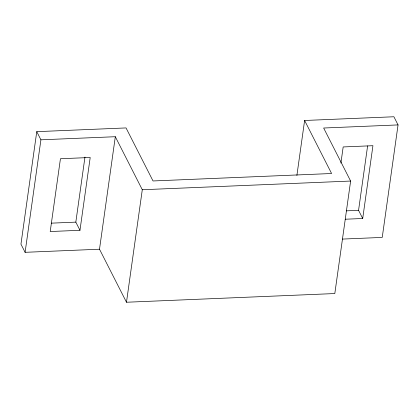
<?xml version="1.0" encoding="UTF-8"?>
<svg xmlns="http://www.w3.org/2000/svg" width="419" height="419" viewBox="0 0 419 419"><rect width="100%" height="100%" fill="white"/><g stroke="black" fill="none" stroke-linecap="round" stroke-linejoin="round"><path stroke-width="0.63" d="M398.05 124.914L393.902 116.76L304.613 120.483L331.591 173.513L153.024 180.961L126.046 127.931L36.762 131.66L20.95 244.162L25.098 252.317L99.502 249.216L126.48 302.24L334.812 293.551L350.624 181.05L323.646 128.02L398.05 124.914L382.238 237.416L342.428 239.081M25.098 252.317L40.91 139.815L36.762 131.66M79.971 230.293L90.205 157.497L60.441 158.738L50.212 231.534L79.971 230.293L75.823 222.133L84.968 157.067M99.502 249.216L115.314 136.714L40.91 139.815M126.48 302.24L142.292 189.739L115.314 136.714M296.893 175.441L304.613 120.483M340.914 163.049L343.177 146.943L372.936 145.702L362.707 218.498L345.24 219.226M362.707 218.498L358.559 210.338L367.61 145.917M142.292 189.739L350.624 181.05M51.238 223.159L75.823 222.133M346.267 210.851L358.559 210.338"/></g></svg>
